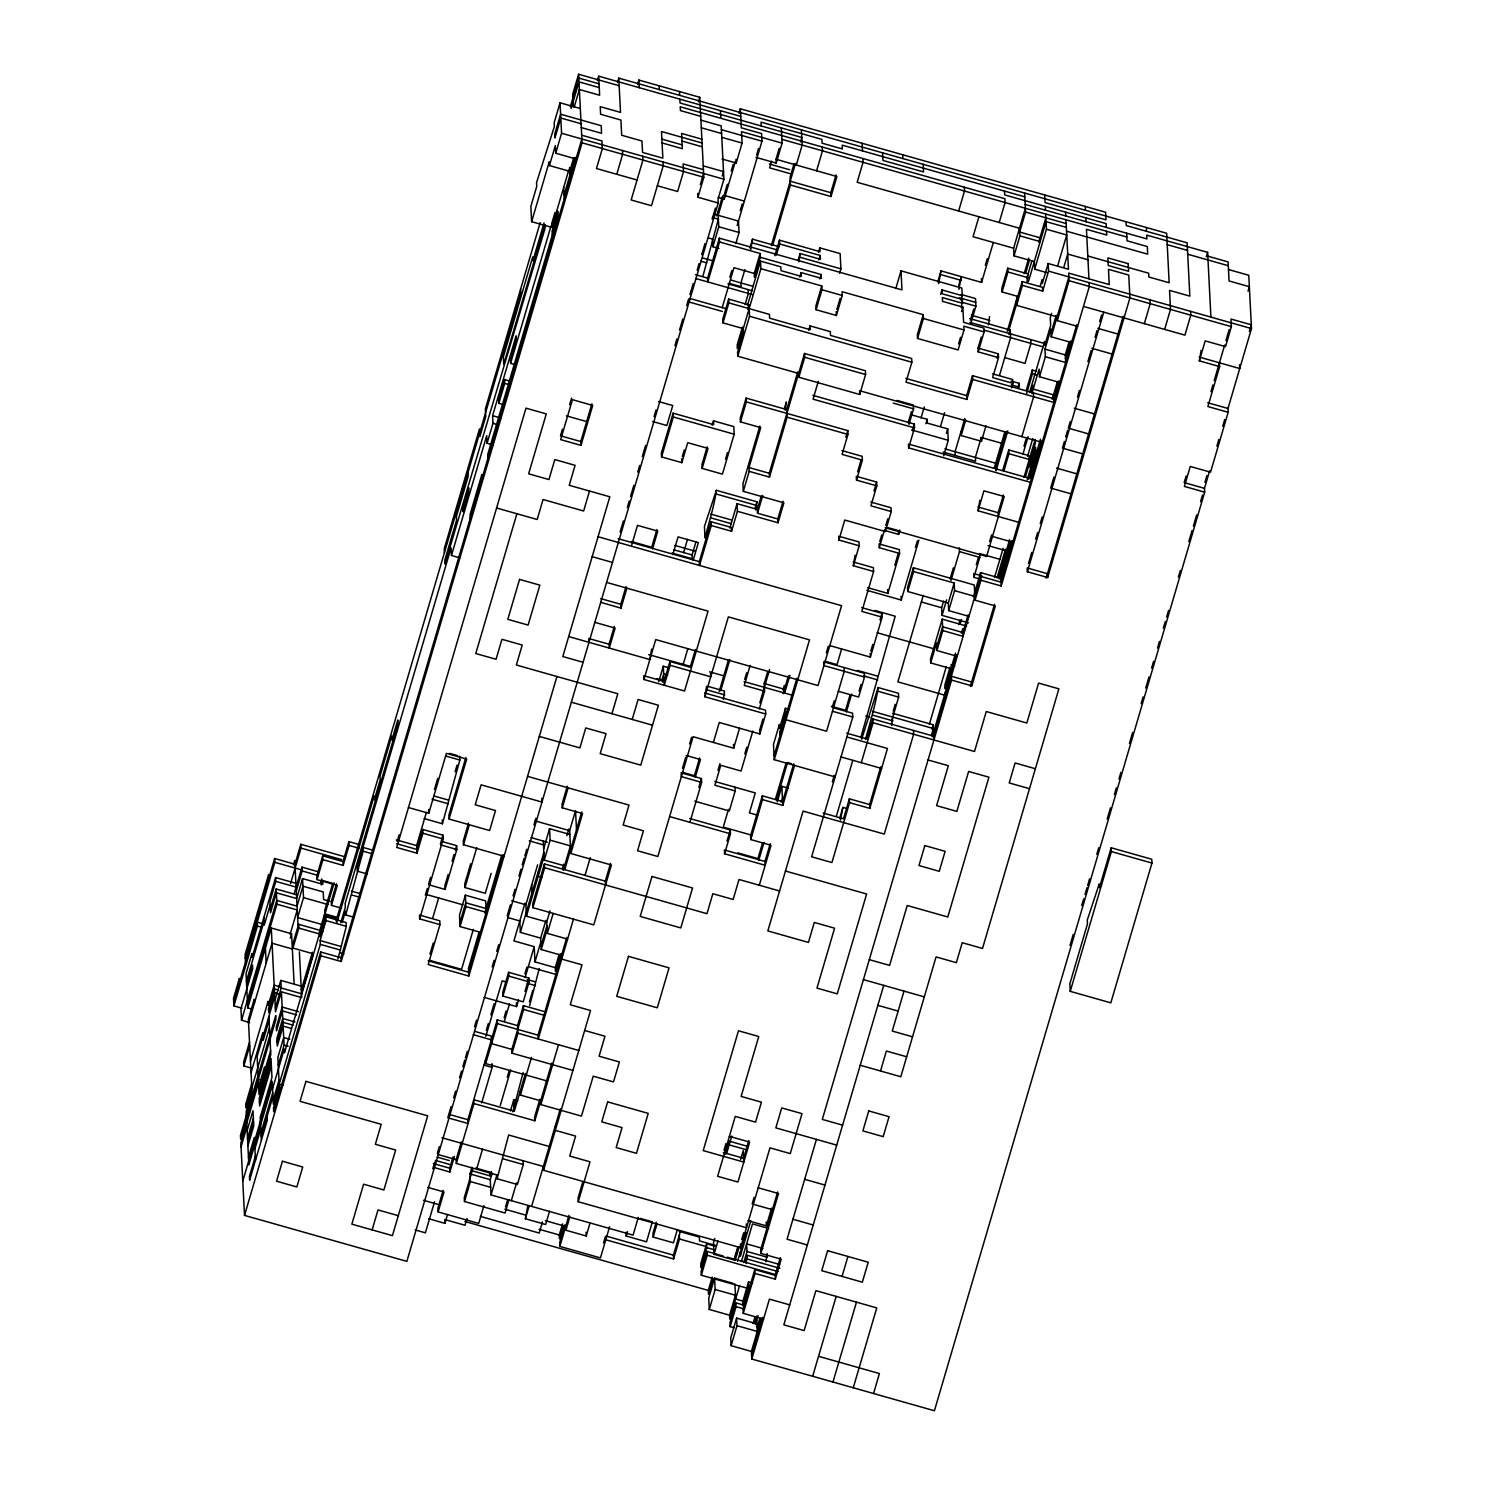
<?xml version="1.0" encoding="UTF-8"?>
<svg xmlns="http://www.w3.org/2000/svg" width="1485" height="1485" viewBox="0 0 1485 1485"><rect width="100%" height="100%" fill="white"/><g stroke="black" fill="none" stroke-linecap="round" stroke-linejoin="round"><path stroke-width="1.5" d="M245.266 958.363L274.651 858.516L294.94 864.27L300.805 844.297L345.448 856.938M233.72 1002.115L274.836 862.321L274.651 858.516M242.018 1008.222L233.906 1005.92L257.406 926.046L257.221 922.241L263.309 923.967M295.905 883.315L275.616 877.561L252.116 957.435L251.912 953.63L246.046 973.603L247.772 1007.888L251.837 1009.02M246.436 981.214L264.052 921.313M275.616 877.561L275.802 881.366L269.936 901.339L270.511 912.774L276.377 892.801L296.666 898.536L302.55 878.582L322.839 884.317L322.653 880.512L332.788 883.389L324.807 910.082L324.992 913.888L337.169 917.34M246.621 985.019L252.487 965.064L252.691 968.87L240.941 1008.798L241.517 1020.232L249.628 1022.534M270.122 905.145L264.237 925.118L263.866 917.507M270.307 908.968L276.191 888.995L296.48 894.731M241.517 1020.232L276.767 900.411L297.056 906.166L302.94 886.192L323.229 891.947L323.619 899.557L329.707 901.284M247.587 1004.064L276.952 904.216L276.191 888.995M247.772 1007.888L271.272 927.995L291.561 933.749L294.086 983.256M293.436 864.901L294.735 860.465L298.021 925.211M248.552 1023.109L272.052 943.235L292.341 948.989M290.559 883.612L301.01 848.102L300.805 844.297M249.517 1042.154L243.633 1062.128L243.837 1065.933L251.949 1068.235M294.141 893.766L301.975 867.147L318.198 871.751M243.837 1065.933L249.703 1045.96M296.295 890.926L302.16 870.952L301.975 867.147M250.482 1061.2L268.098 1001.298L268.302 1005.104L274.168 985.13L280.257 986.857M290.076 934.381L297.26 909.971L276.952 904.216M290.262 938.186L291.561 933.749M251.058 1072.634L262.808 1032.688L263.198 1040.298L269.063 1020.343M302.55 878.582L303.515 897.627L297.631 917.582L321.985 924.487M274.744 996.565L257.128 1056.466L259.058 1094.556L270.808 1054.61L268.878 1016.52M274.948 1000.37L280.813 980.397L301.102 986.151M251.633 1084.05L245.768 1104.023L245.953 1107.829L269.453 1027.954M322.988 931.188L298.633 924.301L292.768 944.274L292.953 948.08L313.242 953.816L301.492 993.762L281.203 988.008L280.813 980.397M275.338 1007.981L281.203 988.008M292.953 948.08L298.838 928.106L298.633 924.301M252.023 1091.679L246.157 1111.634L248.849 1164.964L272.349 1085.089M299.376 951.866L301.696 997.567L281.407 991.832L275.523 1011.786L271.272 927.995M322.709 855.843L322.913 859.648L343.202 865.402L343.016 861.597L322.709 855.843L316.843 875.816L317.029 879.621L337.318 885.376L331.452 905.349L341.587 908.207M317.029 879.621L322.913 859.648M258.483 1083.122L240.848 1143.042L244.524 1215.398L406.853 1261.359L718.22 202.999L718.035 199.194L723.9 179.221L721.209 125.891L700.92 120.155M241.053 1146.847L246.918 1126.874M258.668 1086.927L264.553 1066.972L265.314 1082.194M247.104 1130.679L252.988 1110.706L253.768 1125.946L247.884 1145.919M258.854 1090.751L270.604 1050.805M320.5 883.352L321.8 878.916M321.335 884.949L322.653 880.512M247.494 1138.308L253.378 1118.335M247.698 1142.113L253.564 1122.14M259.448 1102.167L271.198 1062.239M277.064 1042.266L282.948 1022.293L293.083 1025.17M271.384 1066.044L259.634 1105.972L259.244 1098.362L270.994 1058.415L271.959 1077.46L260.209 1117.407L261.379 1140.257M248.459 1157.353L254.343 1137.38L255.494 1160.23M242.779 1181.113L272.163 1081.284L273.314 1104.135L320.315 944.367L320.129 940.562L325.995 920.589L325.809 916.783L346.098 922.538L346.283 926.343L337.986 958.994M580.319 108.535L560.031 102.781L554.165 122.754L554.351 126.559L536.531 182.655L536.735 186.46L530.85 206.434L531.63 221.673L551.919 227.409L568.885 169.736M278.233 1065.116L284.099 1045.143L281.407 991.832M301.306 989.957L312.407 952.238M254.919 1148.796L260.785 1128.823M272.535 1088.895L284.285 1048.948L284.489 1052.772L319.739 932.951L319.925 936.757L325.809 916.783M319.164 932.543L324.38 914.797L338.58 918.807M324.992 913.888L334.144 882.814M260.989 1132.647L272.739 1092.7M320.667 931.912L324.584 918.602L324.38 914.797M255.309 1156.425L249.424 1176.38L249.628 1180.204L267.244 1120.284L267.059 1116.479M261.174 1136.452L272.924 1096.505M322.152 931.281L324.769 922.408M336.482 883.779L331.266 901.525L331.452 905.349M343.016 861.597L348.882 841.624L359.036 844.501M273.129 1100.311L278.994 1080.356M531.63 221.673L549.246 161.772L549.431 165.578L569.739 171.313L573.656 158.004M343.202 865.402L349.068 845.429L348.882 841.624M549.431 165.578L555.316 145.604L555.706 153.215L575.994 158.969M619.171 85.74L578.593 74.25L572.709 94.223L572.913 98.029M320.704 951.996L320.89 955.802L341.179 961.538L340.993 957.732L320.704 951.996L273.704 1111.745L273.5 1107.94L279.384 1087.967L277.844 1057.506L283.709 1037.532L289.798 1039.259M555.706 153.215L561.571 133.26L560.031 102.781M570.296 106.901L578.779 78.055L599.068 83.81M244.524 1215.398L320.89 955.802M571.131 108.498L578.964 81.861L599.272 87.615M540.187 222.62L485.354 408.988L485.743 416.617L479.878 436.571L479.488 428.961L444.238 548.782L444.423 552.587M574.138 107.236L579.354 89.49L599.643 95.226L598.678 76.18L740.718 116.405M336.074 920.904L520.808 292.99L520.604 289.185M336.909 922.501L374.127 796.034L374.313 799.84L380.179 779.866L379.993 776.061L391.743 736.115L391.929 739.92L397.813 719.965L397.999 723.77L345.133 903.493L345.318 907.298L340.752 922.835M544.03 222.954L532.929 260.673L532.744 256.849L503.378 356.697L503.749 364.326L544.884 224.532L545.069 228.337L444.999 564.022L444.813 560.198L456.563 520.27L456.378 516.464L468.128 476.518L467.923 472.713M342.255 922.204L345.522 911.103L345.708 914.909L353.82 917.21M345.708 914.909L363.138 851.202L362.953 847.397L373.088 850.255M459.57 557.766L451.459 555.464L486.709 435.662L487.099 443.273L493.187 444.999M487.099 443.273L492.964 423.299L492.593 415.689L516.093 335.814L516.279 339.62L510.394 359.593L510.599 363.398L514.645 364.549M510.617 381.274L504.529 379.547L498.644 399.521L498.849 403.326L502.895 404.477M498.849 403.326L504.714 383.371L504.529 379.547M510.599 363.398L551.065 225.831M554.982 212.522L551.715 223.604L551.919 227.409M597.378 80.617L598.678 76.18M558.174 215.065L487.674 454.688L487.86 458.512M564.059 195.092L575.14 157.373M340.993 957.732L581.86 138.996M341.179 961.538L582.064 142.801L578.593 74.25M617.482 82.566L618.781 78.13L1166.653 233.256L1169.159 282.763L1148.87 277.027L1148.666 273.221L1087.8 255.977M397.182 841.457L399.149 834.793M637.585 84.496L638.884 80.06L699.751 97.305L703.816 177.272L697.931 197.245L718.22 202.999M583.104 662.291L562.815 656.537L609.815 496.788L569.219 485.298L575.103 465.325L554.815 459.589L548.93 479.544L528.641 473.808L546.276 413.907L525.968 408.152L396.718 847.471L417.025 853.225L416.635 845.596L426.418 812.314M556.931 676.51L468.815 976.053L428.218 964.563L439.968 924.617L419.68 918.881L443.18 839.006L442.994 835.183L422.705 829.447L416.821 849.42L396.532 843.666M434.455 789.5L437.722 778.418M417.025 853.225L422.891 833.252L422.705 829.447M408.468 807.543L428.775 813.279L446.391 753.378L466.68 759.113L449.064 819.033L489.642 830.523L495.507 810.55L475.219 804.796L481.103 784.841L541.969 802.067L541.784 798.262M516.891 513.736L475.775 653.53L496.064 659.266L501.93 639.311L522.219 645.047L516.353 665.02L617.816 693.755L611.931 713.71M616.776 174.265L622.642 154.292L622.456 150.486M455.078 771.773L457.046 765.109M424.153 818.588L442.419 823.767L459.849 760.042L459.645 756.236M425.36 895.102L427.327 888.438M428.627 884.002L430.594 877.338M440.377 844.055L442.994 835.183M465.844 757.536L448.86 815.228L449.064 819.033M562.444 429.146L560.495 435.81L580.784 441.546L580.969 445.351L560.68 439.616L572.43 399.669L592.719 405.424L580.969 445.351M569.627 404.737L571.595 398.091M432.748 917.934L438.632 897.961M448.154 874.516L444.887 885.598L445.073 889.422L428.849 884.819M452.071 861.207L454.02 854.543M455.338 850.107L456.637 845.67L442.437 841.642M445.073 889.422L456.823 849.476L456.637 845.67M429.982 954.094L433.249 942.994M468.499 823.191L463.283 840.937L463.469 844.742L504.065 856.232M580.784 441.546L591.884 403.827M463.469 844.742L469.353 824.769M470.671 863.769L464.786 883.742L464.991 887.547L485.279 893.283L491.145 873.328M464.991 887.547L476.741 847.601M698.451 101.741L699.751 97.305M465.362 895.158L465.956 906.592L486.245 912.328L485.669 900.912L465.362 895.158L459.496 915.131L460.072 926.566L480.36 932.302M459.886 922.742L465.752 902.787L486.04 908.523M460.072 926.566L465.956 906.592M372.141 1229.896L378.007 1209.941L398.314 1215.677M589.508 491.034L583.642 511.007L543.064 499.517L537.18 519.49L496.603 508M473.325 929.424L461.575 969.352L429.109 960.164M478.857 932.933L468.425 968.424L468.815 976.053M484.741 912.959L501.707 855.267M503.211 854.636L468.61 972.248L428.033 960.758M700.345 184.567L703.612 173.467M739.029 113.231L740.347 108.795L1105.582 212.206L1105.972 219.817L1045.087 202.591L1044.716 194.981M722.211 176.028L723.529 171.592L703.222 165.856M432.766 1168.806L434.734 1162.142M437.332 1153.27L439.3 1146.624M451.05 1106.678L447.783 1117.778L468.072 1123.514L467.886 1119.709L497.252 1019.861L517.541 1025.615L517.931 1033.226L512.065 1053.199L572.932 1070.425M453.649 1097.805L455.617 1091.141M459.533 1077.832L461.482 1071.168M462.8 1066.731L464.749 1060.086M465.399 1057.858L467.367 1051.213M474.55 1026.803L476.499 1020.139M492.166 966.883L494.134 960.238M496.733 951.365L498.7 944.701M507.183 915.855L510.45 904.773M513.067 895.882L515.017 889.237M518.933 875.927L520.901 869.263M522.2 864.827L524.149 858.163M524.818 855.954L526.767 849.29M533.95 824.88L535.899 818.235M620.117 532.001L623.384 520.919M627.301 507.592L629.25 500.946M630.568 496.51L633.817 485.409M637.733 472.1L639.701 465.436M642.318 456.563L645.567 445.481M654.068 416.635L656.017 409.971M674.951 345.634L676.9 338.97M679.517 330.097L682.784 318.997M686.701 305.687L688.65 299.023M689.968 294.587L693.235 283.505M697.152 270.196L699.101 263.532M701.718 254.659L704.985 243.559M712.15 219.149L715.417 208.067M716.698 215.956L722.564 195.983M718.183 215.325L723.418 197.579M718.165 197.449L724.253 199.157L724.067 195.352L727.334 184.27M731.251 170.942L733.2 164.297M724.253 199.157L735.353 161.438M702.906 276.191L718.387 219.13L712.299 217.404M721.988 159.006L736.207 163.034L742.073 143.061L741.498 131.645L782.075 143.135L776.21 163.109L755.921 157.354M718.981 248.441L712.893 246.714L718.777 226.759L717.998 211.52M434.548 1201.773L425.397 1232.828L415.262 1229.951M486.3 1030.293L488.268 1023.629M490.867 1014.756L494.134 1003.674M719.353 238.175L719.538 241.981L707.788 281.927L707.602 278.122L719.353 238.175L901.97 289.891L901.005 270.845L961.872 288.09L962.261 295.701L960.962 300.137M485.836 1036.326L502.171 980.842L506.218 981.993M525.003 903.196L513.921 940.915L534.21 946.65L534.971 961.89L555.26 967.645L555.464 971.45L560.68 953.704M567.604 939.133L547.315 933.378L546.721 921.944L526.433 916.208L525.857 904.773L537.607 864.845M631.608 545.329L637.492 525.374L657.781 531.11L652.546 548.856M443.143 1190.376L437.926 1208.122L438.112 1211.946L478.708 1223.436L483.924 1205.671M433.639 1167.396L449.862 1171.999L449.677 1168.194L452.944 1157.093M543.677 848.678L549.543 828.704L569.85 834.459M438.112 1211.946L443.996 1191.972L427.754 1187.369M449.862 1171.999L454.429 1156.462M508.613 972.304L502.747 992.277L502.932 996.082L523.221 1001.837L529.106 981.863L528.901 978.058L508.613 972.304L508.817 976.109L502.932 996.082M746.268 1223.918L746.472 1227.742L543.547 1170.273L590.547 1010.524L570.259 1004.77L582.009 964.842L561.72 959.087L561.534 955.282L541.245 949.546L540.651 938.112L520.363 932.376L543.863 852.483M713.505 420.849L713.71 424.654L673.113 413.164L661.363 453.111L661.567 456.916L681.856 462.652L687.722 442.697L708.011 448.433L702.145 468.406L722.434 474.142L734.184 434.214L733.794 426.603L713.505 420.849L712.206 425.285M526.433 916.208L544.067 856.307M661.567 456.916L673.318 416.969L673.113 413.164M523.073 1160.732L523.258 1164.537L517.393 1184.51L497.104 1178.756L496.9 1174.951L456.322 1163.46L456.136 1159.655L461.352 1141.891M581.712 811.979L564.745 869.672L564.541 865.848L544.252 860.112L550.137 840.139L549.543 828.704M456.322 1163.46L473.938 1103.541L473.752 1099.735L514.33 1111.226L525.43 1073.506M546.573 1080.839L485.688 1063.613L497.438 1023.666L497.252 1019.861M605.509 884.967L605.323 881.162L544.438 863.917L532.688 903.864L532.892 907.669L593.759 924.895L611.393 864.994L570.815 853.504L570.611 849.698M567.289 786.252L562.072 804.016L562.258 807.821L582.565 813.557L570.815 853.504M594.854 622.345L615.143 628.099L609.258 648.073L609.073 644.249L614.289 626.503M600.72 602.372L621.008 608.126L620.823 604.321L626.039 586.575M532.892 907.669L544.642 867.723L544.438 863.917M562.258 807.821L568.142 787.848M621.008 608.126L626.893 588.153M740.254 210.61L742.203 203.946M756.57 155.145L758.519 148.481M504.139 1017.615L506.088 1010.969M737.173 225.516L761.972 141.186L761.601 133.576L741.312 127.84L740.347 108.795M428.682 1218.739L444.925 1223.343L447.542 1214.47M504.325 1021.439L509.541 1003.674M481.678 1102.891L492.11 1067.399L491.925 1063.594M735.799 243.596L739.066 232.495L738.472 221.079L714.137 214.174M524.873 973.919L526.841 967.255M729.84 277.212L731.808 270.548M484.11 997.363L516.576 1006.57L518.543 999.906M525.059 977.724L534.21 946.65M566.843 835.721L568.811 829.057M656.927 529.514L651.711 547.278L631.422 541.524M722.211 307.636L733.961 267.708L754.25 273.444L754.436 277.25L760.32 257.295L760.116 253.471L719.538 241.981M563.242 870.284L570.426 845.893L569.646 830.653L575.53 810.68L576.496 829.725M508.984 1199.694L505.067 1213.022L464.471 1201.514L470.355 1181.559L469.965 1173.93L471.933 1167.284M472.768 1168.862L464.285 1197.708L464.471 1201.514M524.985 991.367L528.901 978.058M540.651 938.112L545.886 920.366M682.32 456.637L684.269 449.974M737.785 356.214L749.535 316.268L748.96 304.852L728.652 299.098L722.787 319.071L722.972 322.876L743.261 328.612L743.465 332.436L737.581 352.39L737.785 356.214L798.652 373.44L798.856 377.246L859.722 394.49L865.588 374.517L865.402 370.712L804.536 353.467L769.286 473.288L769.471 477.093L749.183 471.358L748.997 467.552L760.728 427.606L740.44 421.87L740.254 418.046L746.12 398.091L786.716 409.582L787.106 417.192L769.471 477.093M534.971 961.89L540.856 941.917M546.721 921.944L549.988 910.862M562.388 868.706L563.706 864.27M722.972 322.876L728.857 302.903L728.652 299.098M771.513 161.178L769.564 167.842L789.853 173.578M517.541 1025.615L523.425 1005.642L543.714 1011.378M541.041 945.722L546.925 925.768M476.611 1169.196L482.495 1149.223M512.065 1053.199L511.861 1049.394L523.611 1009.447L523.425 1005.642M541.245 949.546L547.111 929.573M547.315 933.378L553.181 913.405M749.906 248.051L752.505 239.178L778.883 246.64M776.21 163.109L776.005 159.285L779.272 148.203M507.257 1077.256L509.225 1070.592M529.458 1001.818L532.725 990.718M529.644 1005.623L539.241 968.536M744.876 269.602L740.959 282.911L741.145 286.716L728.968 283.282M750.742 249.628L752.505 239.178M466.977 1218.628L465.028 1225.274L444.72 1219.538L444.925 1223.343M500.278 1105.471L510.71 1069.961M745.117 304.518L748.366 293.417L748.18 289.612M754.25 273.444L760.116 253.471M471.803 1170.7L490.069 1175.879L491.368 1171.442M672.835 554.61L678.07 536.865L698.358 542.6L693.142 560.346M638.29 1217.384L633.074 1235.13L491.034 1194.924L490.254 1179.684L492.222 1173.02M510.487 1110.891L513.754 1099.81L517.819 1100.96M747.456 305.464L760.506 261.1L780.794 266.836L780.999 270.641L801.287 276.396L801.083 272.59L821.391 278.326L821.186 274.521L760.32 257.295M523.091 1072.541L512.845 1111.857M707.176 446.855L701.96 464.601L702.145 468.406M742.426 327.034L737.21 344.78L737.395 348.585L760.895 268.711L760.506 261.1M747.642 309.288L748.96 304.852M555.26 967.645L559.177 954.317M793.955 164.074L790.039 177.383L790.428 185.012L772.794 244.914M800.489 141.892L801.789 137.455L680.037 102.985L679.852 99.161M491.034 1194.924L496.9 1174.951M584.682 1030.497L604.97 1036.233L599.105 1056.206L619.394 1061.961L613.509 1081.915L593.22 1076.179L581.47 1116.107L540.893 1104.617L540.688 1100.812L520.4 1095.076L531.5 1057.357M573.47 919.159L538.22 1038.962L538.034 1035.156L566.75 937.536M585.034 875.408L590.25 857.662M651.618 649.093L649.855 659.563L568.681 636.564M771.309 245.545L795.459 163.443M497.104 1178.756L508.65 1135.004L549.246 1146.494M632.22 719.464L638.104 699.491L658.393 705.245L640.759 765.146L600.181 753.656L606.066 733.683L585.758 727.947L579.892 747.902L539.315 736.412M606.604 582.417L708.048 611.133L684.548 691.008L643.97 679.517L655.72 639.59L818.049 685.55L841.549 605.676L598.065 536.735M796.294 165.039L802.178 145.066L801.399 129.826M683.564 552.698L687.481 539.389M774.873 255.717L779.458 240.18L820.036 251.67L819.831 247.865L840.139 253.601L840.9 268.841L839.6 273.277M776.377 255.086L779.644 243.986L779.458 240.18M672 553.014L692.288 558.768L692.103 554.963L696.019 541.635M658.727 681.763L663.294 666.227L669.382 667.953M505.513 1206.989L507.48 1200.325M716.364 490.31L704.428 526.433L705.004 537.867C709.05 522.052 714.118 506.348 716.364 490.31L756.942 501.8L755.846 510.042M725.515 459.255L727.464 452.591M661.735 680.501L663.684 673.837L667.749 674.988M539.853 1099.234L534.619 1116.98L534.823 1120.785L473.938 1103.541M662.57 682.098L663.869 677.661L663.294 666.227M511.323 1200.66L516.539 1182.914M534.823 1120.785L551.789 1063.093M605.323 881.162L610.539 863.398M669.939 661.493L670.143 665.299L664.259 685.272L664.073 681.466L669.939 661.493L690.247 667.229L695.463 649.483M711.259 525.523L699.509 565.451L699.324 561.646L711.074 521.699L731.362 527.453L731.548 531.259L711.259 525.523L711.074 521.699M740.44 421.87L746.324 401.897L746.12 398.091M540.893 1104.617L558.509 1044.716M816.601 170.775L822.467 150.82L822.282 146.996M798.169 260.191L800.118 253.545L820.425 259.281L820.221 255.476L779.644 243.986M799.023 261.787L800.118 253.545M683.211 664.352L687.778 648.815M799.784 277.027L801.083 272.59M549.561 1211.185L545.645 1224.512L525.356 1218.758L527.769 1206.08M525.356 1218.758L529.273 1205.449M729.859 528.085L737.043 503.675L757.331 509.429L757.536 513.235L777.824 518.97L778.01 522.776L737.432 511.285L737.043 503.675M759.893 426.009L742.927 483.702L743.298 491.331L783.894 502.821L778.01 522.776M531.611 1206.414L560.328 1108.775M790.428 185.012L831.006 196.503L830.82 192.697L836.036 174.933M731.548 531.259L737.432 511.285M743.298 491.331L749.183 471.358M831.006 196.503L836.89 176.529L776.005 159.285M818.532 252.301L819.831 247.865M818.922 259.912L820.221 255.476M542.452 1221.951L539.185 1233.051L480.342 1216.382M819.887 278.957L821.186 274.521M754.993 508.464L756.942 501.8M784.358 408.616L786.326 401.952L785.212 410.194M808.712 330.32L810.012 325.883L830.301 331.638L830.505 335.443L911.66 358.423L911.864 362.229L905.98 382.202L966.865 399.446L972.731 379.473L972.545 375.668L1053.7 398.648L1058.935 380.902M760.895 268.711L821.762 285.955L815.896 305.91L816.082 309.734L836.371 315.47L842.255 295.496L842.051 291.691L923.225 314.672L923.41 318.495L917.544 338.45L958.122 349.94L964.006 329.986L963.802 326.162L984.091 331.916L978.225 351.889L998.514 357.625L992.648 377.598L1012.937 383.353L1011.619 387.789M757.331 509.429L761.248 496.101M786.716 409.582L797.816 371.863M816.082 309.734L821.966 289.761L821.762 285.955M682.45 768.395L685.717 757.294M689.634 743.985L691.602 737.321M713.394 742.444L719.26 722.471L759.837 733.961L765.722 714.007L704.855 696.762L706.619 686.293M757.536 513.235L762.752 495.47M704.855 696.762L728.355 616.888L809.511 639.868L774.26 759.689L835.127 776.915M798.856 377.246L804.721 357.291L804.536 353.467M563.39 1225.478L559.474 1238.787L559.288 1234.982L562.555 1223.9M699.639 757.944L694.405 775.69L682.246 772.237M719.223 691.379L728.355 660.305M695.258 777.286L700.475 759.54L686.274 755.512M720.708 690.748L729.859 659.693M564.894 1224.847L559.678 1242.611L559.864 1246.416L600.441 1257.906L609.592 1226.833M559.864 1246.416L568.996 1215.343M590.139 1222.675L586.222 1236.003L565.933 1230.248L569.85 1216.939M836.835 309.437L840.102 298.355M723.455 699.324L724.55 691.082L708.326 686.478M582.64 1182.394L578.073 1197.931L578.259 1201.736L740.588 1247.697L769.972 1147.849L790.261 1153.604L802.011 1113.657L781.723 1107.921L775.838 1127.895L836.723 1145.121M698.841 787.458L701.44 778.567L681.151 772.831L681.355 776.636L701.644 782.391L689.894 822.319M777.824 518.97L783.04 501.225M818.291 381.404L813.075 399.168L914.519 427.884L908.653 447.857L1030.404 482.328M578.259 1201.736L590.009 1161.808L569.72 1156.054L575.605 1136.081L555.297 1130.345L555.112 1126.521M717.96 770.344L719.928 763.68M744.727 679.369L746.695 672.724M750.148 665.428L744.263 685.402L764.571 691.138L759.336 708.902M527.565 776.358L629.009 805.093L623.143 825.047L643.432 830.802L637.548 850.775L657.855 856.511L693.105 736.708L733.683 748.199L739.549 728.225M764.571 691.138L764.181 683.527L767.448 672.427M728.467 809.362L723.251 827.126L751.651 835.164M744.783 753.897L746.751 747.252M759.8 702.869L769.601 669.587M735.001 787.18L735.186 790.985L729.321 810.958L694.813 801.195M752.821 731.084L741.071 771.031L720.763 765.276L714.898 785.249L735.186 790.985M603.523 1243.001L605.472 1236.337M727.019 841.104L730.286 830.004L689.69 818.513M762.919 719.056L759.652 730.156L759.837 733.961M845.819 437.277L847.787 430.613L746.324 401.897M770.214 843.721L764.979 861.467L765.183 865.272L724.587 853.782L730.471 833.809L730.286 830.004M847.787 430.613L847.972 434.437L842.088 454.391L862.395 460.146L856.511 480.119L876.8 485.855L870.934 505.828L891.223 511.564L885.338 531.537L844.761 520.047L838.895 540.02L859.184 545.775L853.3 565.729L873.588 571.484L861.838 611.412L882.127 617.166L870.377 657.094L829.799 645.604M895.789 288.591L901.005 270.845M782.966 689.894L784.284 685.457L784.655 693.087L789.89 675.341M783.17 693.718L788.387 675.953M640.221 1218.387L652.398 1221.839L646.513 1241.813L626.225 1236.058L627.542 1231.622M789.5 709.459L785.435 708.308L779.551 728.281L779.365 724.476L773.481 744.449L774.26 759.689M762.325 795.812L762.51 799.617L782.799 805.371L782.614 801.566L762.325 795.812L750.575 835.758L750.76 839.563L771.049 845.299L759.299 885.246M774.075 755.865L796.907 678.218M857.625 471.859L860.892 460.777M750.76 839.563L762.51 799.617M762.529 843.053L757.944 858.59L737.655 852.836M775.578 798.67L786.029 763.179M758.798 860.168L764.014 842.422M776.414 800.266L787.514 762.548L791.579 763.698M777.268 801.863L781.834 786.326L787.922 788.052M656.24 1222.174L652.973 1233.255L653.159 1237.079L673.466 1242.815L677.383 1229.506M923.225 314.672L917.359 334.645L917.544 338.45M653.159 1237.079L657.075 1223.751M781.11 802.178L782.409 797.742L781.834 786.326M782.614 801.566L793.714 763.828M826.347 652.899L828.296 646.235M853.3 565.729L855.063 555.279M873.997 490.922L876.614 482.05L856.325 476.295L856.511 480.119M782.799 805.371L794.549 765.425M937.74 282.001L941.007 270.901L981.585 282.41L993.335 242.463M958.642 211L964.508 191.027L964.322 187.221M938.594 283.598L941.007 270.901M940.673 294.383L941.973 289.946L962.261 295.701M841.568 649.112L837.002 664.63L824.825 661.196M908.152 422.779L911.419 411.698M908.987 424.376L913.553 408.839L913.368 405.034L897.144 400.43M879.733 541.672L881.7 535.027M912.384 430.743L914.333 424.079L812.87 395.344M834.236 700.809L832.268 707.454L852.576 713.208L852.761 717.014L811.627 856.789L831.934 862.544L849.55 802.642L849.364 798.819L869.653 804.573L869.839 808.378L849.55 802.642M867.518 587.633L887.826 593.387L899.576 553.441L879.269 547.705L884.503 529.959M885.803 525.523L887.77 518.859M604.618 1239.418L673.615 1258.964L673.429 1255.141L680.594 1230.749M958.679 285.528L961.296 276.655L958.883 289.334M978.931 216.754L973.046 236.709L1013.624 248.218L1014.014 255.828L1034.303 261.564L1034.692 269.193L1046.869 272.627M673.615 1258.964L679.499 1238.991L679.295 1235.186M921.016 418.027L924.283 406.946M925.898 423.763L927.215 419.327L910.973 414.723M961.352 307.748L962.466 299.506L942.158 293.77L941.973 289.946M961.538 311.572L962.837 307.117L942.548 301.381L942.362 297.575L962.651 303.311M850.107 694.794L845.54 710.313L831.34 706.303M846.376 711.909L851.61 694.163M884.392 530.386L898.611 534.396L899.91 529.959M958.586 343.926L960.535 337.262M894.805 565.172L898.072 554.072M723.975 1150.3L725.924 1143.654M832.324 781.982L834.292 775.337M859.091 691.008L861.059 684.362M870.841 651.08L872.809 644.416M879.992 620.006L881.942 613.361L861.653 607.606M985.316 265.277L987.265 258.631M864.511 677.067L823.934 665.577L823.729 661.772L864.326 673.262L864.511 677.067L858.627 697.04L838.338 691.305M725.051 1154.383L728.318 1143.301M970.485 320.129L973.752 309.028M999.219 222.49L1005.085 202.517L1004.899 198.712L680.241 106.79L680.427 110.595L700.716 116.35M726.555 1153.771L731.771 1136.006M940.655 425.991L944.571 412.681M970.689 323.934L975.905 306.188L975.515 298.559L961.315 294.531M706.619 1243.817L700.753 1263.772L700.939 1267.577L706.823 1247.623L706.619 1243.817L714.731 1246.101M946.39 433.323L947.69 428.887L927.401 423.132L927.215 419.327M723.232 1256.032L707.009 1251.428L701.124 1271.401L701.328 1275.207L747.994 1288.423M701.328 1275.207L707.194 1255.233L707.009 1251.428M836.445 815.915L852.761 760.45M860.799 737.618L895.195 616.219L874.906 610.465M915.428 547.427L917.396 540.781M866.776 590.288L901.265 600.051L918.899 540.15M943.699 455.839L948.265 440.302L947.69 428.887M714.768 1238.453L713.468 1242.889L714.044 1254.305L734.332 1260.06L738.249 1246.75M861.634 739.214L878.155 687.555L898.444 693.291L898.648 697.115L891.464 721.506M839.638 818.458L842.905 807.376L846.97 808.508M971.84 685.829L971.654 682.023L951.365 676.269L951.551 680.093L971.84 685.829L995.34 605.954L975.051 600.2L974.271 584.979L913.405 567.734L907.539 587.707L907.725 591.513L948.302 603.003L948.692 610.632L968.981 616.368M978.225 351.889L978.04 348.084L981.288 336.984M740.607 1159.525L743.224 1150.652L743.799 1162.087L703.222 1150.597L738.472 1030.776L758.761 1036.511L741.126 1096.431L761.434 1102.167L755.549 1122.14L735.261 1116.404L717.626 1176.306L737.934 1182.041L749.684 1142.113L729.376 1136.359M840.491 820.054L842.905 807.376M865.477 739.549C870.117 722.267 875.537 705.078 878.155 687.555M907.725 591.513L913.591 571.539L913.405 567.734M714.044 1254.305L717.96 1240.996M966.865 399.446L966.661 395.623L972.545 375.668M988.435 324.899L989.548 316.658M748.83 1140.517L743.614 1158.263L723.325 1152.527M849.364 798.819L843.48 818.792L823.191 813.056M1076.755 324.788L1001.02 582.176L980.731 576.421L933.731 736.189L872.864 718.944L866.98 738.917L846.691 733.163M861.3 762.696L873.05 722.75L872.864 718.944M1026.933 282.169L1028.047 273.927L1007.758 268.172L1001.874 288.146L1002.078 291.951L1018.302 296.554M1013.624 248.218L1025.374 208.271M713.078 1278.696L708.512 1294.233L708.326 1290.409L712.243 1277.1M964.86 418.436L955.078 451.718L955.263 455.524M1002.078 291.951L1007.944 271.978L1007.758 268.172M1024.613 193.031L1025.578 212.077L1019.694 232.05L1039.983 237.786L1040.187 241.609L1019.898 235.855L1019.508 228.244L857.179 182.284L863.045 162.31L862.859 158.505M986.003 425.768L981.437 441.286L961.148 435.55L965.714 420.014M1014.014 255.828L1019.898 235.855M732.847 1283.244L714.582 1278.065L708.716 1298.038L709.292 1309.454L729.581 1315.209L729.766 1319.014L739.567 1285.732M709.292 1309.454L715.157 1289.5L714.582 1278.065M923.317 595.337L897.868 681.875L944.534 695.091M893.227 711.055L895.177 704.391M997.01 358.256L998.328 353.82L978.04 348.084M734.37 1258.742L737.637 1247.641M1007.238 331.285L1017.67 295.775M1024.205 273.593L1028.771 258.056M891.65 725.33L892.763 717.069M1022.2 281.556L1022.404 285.361L1042.693 291.116L1042.507 287.31L1022.2 281.556L1016.334 301.529L1016.52 305.335L1057.116 316.825L1057.301 320.63L1077.59 326.384M735.223 1260.338L739.14 1247.01M1008.723 330.654L1017.875 299.58M1025.708 272.962L1029.625 259.652M741.702 1239.455L743.669 1232.791M754.102 1197.3L752.152 1203.964L772.441 1209.7M869.653 804.573L880.754 766.854M1016.52 305.335L1022.404 285.361M1008.928 334.459L1010.227 330.023L969.649 318.532M869.839 808.378L887.473 748.477L846.877 736.987M737.562 1261.285L746.045 1232.439L746.231 1236.263M1026.748 278.363L1031.964 260.618M750.816 1220.726L740.365 1256.217L740.18 1252.412M1001.54 443.235L981.232 437.481L975.367 457.454L975.552 461.26L943.086 452.071M999.516 375.352L1010.617 337.633L1010.227 330.023M1038.683 242.222L1045.867 217.831M1028.437 281.537L1046.053 221.636L1066.341 227.372M741.405 1261.619L752.505 1223.9L768.729 1228.503M1034.692 269.193L1046.442 229.247L1045.681 214.007M743.744 1262.584L747.011 1251.484L746.621 1243.873L762.863 1248.477M729.581 1315.209L735.446 1295.236L715.157 1289.5M745.247 1261.953L747.196 1255.308L779.662 1264.496M746.083 1263.549L747.196 1255.308M743.948 1305.148L735.836 1302.865L729.97 1322.819L730.156 1326.625L734.221 1327.776M730.156 1326.625L736.04 1306.67L735.836 1302.865M968.424 622.828L942.047 615.365L941.657 607.736L943.625 601.091M950.14 578.89L953.407 567.808M950.994 580.487L959.477 551.64L959.291 547.835M942.047 615.365L946.613 599.829M756.904 1323.84L736.616 1318.086L730.731 1338.059L731.121 1345.67L751.41 1351.424L751.8 1359.035L934.418 1410.75L1204.669 492.166L1204.484 488.361L1209.7 470.596M966.587 626.057L942.233 619.171L930.482 659.099L930.687 662.923L950.975 668.658M1040.15 286.345L1042.117 279.681L1042.303 283.505L1048.187 263.532L1068.476 269.268L1065.97 219.761M748.551 1281.963L742.686 1301.937L742.871 1305.742L748.756 1285.769L748.551 1281.963L752.617 1283.114M930.687 662.923L936.552 642.949L936.942 650.56L957.231 656.314M948.302 603.003L954.187 583.03L913.591 571.539M731.121 1345.67L737.005 1325.715L736.616 1318.086M748.106 1220.689L766.371 1225.867L771.587 1208.103M936.757 646.755L942.622 626.781L962.911 632.536L968.146 614.771M1018.654 522.274L978.058 510.784L979.84 500.315M754.807 1269.601L755.011 1273.425L775.3 1279.16L775.114 1275.355L754.807 1269.601L743.057 1309.547L743.261 1313.353L763.55 1319.107M777.657 1191.954L760.691 1249.646L760.877 1253.451L781.166 1259.187L775.3 1279.16M936.942 650.56L942.808 630.587L942.233 619.171M948.692 610.632L954.558 590.659L954.187 583.03M978.058 510.784L983.942 490.811L1004.231 496.547L986.615 556.467L885.153 527.732M1042.693 291.116L1048.558 271.142L1048.187 263.532M743.261 1313.353L755.011 1273.425M760.877 1253.451L778.511 1193.532L758.222 1187.796M994.356 467.645L1004.788 432.135M1017.856 387.771L1019.155 383.316L1011.044 381.032M1006.292 431.504L995.841 467.014L996.045 470.819L1007.795 430.873M1057.598 266.056L1066.731 235.001L1046.442 229.247M766 1261.675L767.114 1253.433M1002.876 469.891L1008.761 449.918L1029.049 455.672L1029.625 467.088L1035.509 447.133L1035.695 450.939L1027.212 479.785M1026.376 390.017L1032.261 370.043L1036.307 371.194M753.062 1323.506L755.011 1316.842M929.313 724.42L946.279 666.746M958.679 624.572L959.997 620.136M976.313 564.671L978.262 558.007M1003.73 471.488L1008.946 453.723L1008.761 449.918M1026.58 393.822L1032.446 373.849L1032.261 370.043M1063.78 267.356L1067.696 254.046L1087.985 259.782M754.566 1322.875L756.515 1316.211M960.182 623.96L961.482 619.505M979.989 579.076L973.9 577.349L979.766 557.395L979.58 553.571L999.869 559.325M1051.566 313.316L1050.266 317.753L1050.656 325.382L1044.772 345.337L1044.586 341.531L1029.569 392.56M755.401 1324.471L758.018 1315.599M931.856 729.191L933.155 724.754L892.578 713.264M950.122 667.062L944.905 684.826L945.091 688.632L955.542 653.122M1031.073 391.929L1033.022 385.283L1033.226 389.089L1053.515 394.843L1053.904 402.454L972.731 379.473M757.09 1327.646L759.707 1318.773M931.392 735.223L933.341 728.56L872.475 711.334M961.408 633.167L962.725 628.712L963.115 636.341L942.808 630.587M1031.908 393.525L1039.092 369.115L1039.481 376.745L1059.77 382.48M1039.481 376.745L1045.366 356.771L1044.976 349.142L1050.842 329.187L1051.232 336.798L1071.52 342.552M751.41 1351.424L761.211 1318.142M932.227 736.82L956.396 654.718M973.362 597.026L980.545 572.616L1000.834 578.37L1001.224 585.981L980.917 580.245L980.545 572.616M989.678 541.561L991.646 534.897M998.365 516.52L998.161 512.715L1003.396 494.969M1051.046 332.993L1056.262 315.247M751.614 1355.23L762.696 1317.511M775.114 1275.355L780.33 1257.609M1021.866 436.646L1033.616 396.699L1033.411 392.894M1051.232 336.798L1068.866 276.897M751.8 1359.035L769.416 1299.134L789.723 1304.87M816.416 1139.385L787.05 1239.233L807.339 1244.968M951.551 680.093L822.3 1119.412L842.589 1125.147M975.051 600.2L980.917 580.245M1057.301 320.63L1069.051 280.702L1068.662 273.091L1109.239 284.582L1108.478 269.342L1128.767 275.078L1129.918 297.928L1047.668 577.498L1027.379 571.762L1027.193 567.957L1047.482 573.693L1047.668 577.498M1023.982 446.131L1025.931 439.467M1022.868 454.373L1028.084 436.627M1027.546 456.303L1032.78 438.539M994.653 577.071L1003.136 548.225M1024.019 477.223L1035.119 439.504L1035.305 443.31L1025.522 476.592M996.992 578.036L1005.475 549.19M998.495 577.405L1009.577 539.686M999.331 579.001L1010.431 541.283M1028.715 479.154L1040.465 439.207M1052.215 399.279L1057.431 381.515M1045.366 356.771L1065.655 362.507L1065.265 354.896L1069.181 341.587M1000.834 578.37L1011.935 540.651M1041.301 440.804L1030.2 478.523L910.491 444.628M1065.45 358.702L1070.685 340.956M970.336 686.46L994.505 604.358M883.723 985.372L783.839 1324.843L804.127 1330.597L815.878 1290.651L876.763 1307.895L853.262 1387.77M1001.224 585.981L1089.34 286.438L1089.155 282.633M1028.492 563.52L1031.759 552.42M1035.676 539.111L1037.644 532.447M1040.242 523.574L1042.21 516.928M1053.96 476.982L1050.693 488.082L1070.982 493.818M1064.392 441.472L1062.443 448.136L1082.732 453.89M1065.71 437.036L1067.659 430.39M1070.277 421.517L1068.309 428.163L1088.598 433.917M1077.46 397.108L1079.409 390.444M1087.892 361.598L1091.159 350.516M1095.076 337.188L1097.044 330.542M1099.642 321.67L1101.61 315.006M880.512 1071.001L886.378 1051.027L906.667 1056.763M904.012 991.108L892.262 1031.054L912.551 1036.808M1027.379 571.762L1103.763 312.166M1046.183 578.129L1123.198 316.324M812.666 1376.279L836.166 1296.405M842.051 1276.432L847.916 1256.458M832.974 1382.015L856.474 1302.141M1144.341 323.656L1150.225 303.683L1150.021 299.877M1164.63 329.392L1170.514 309.437L1169.549 290.392L1189.838 296.128L1187.128 242.816L1126.261 225.571L1126.057 221.766M1206.303 256.794L1207.621 252.357L1146.736 235.131L1146.94 238.936L1025.188 204.466M873.551 1393.505L879.417 1373.551L818.551 1356.306M1204.669 492.166L1184.38 486.412L1190.265 466.457L1210.553 472.193L1228.169 412.292L1207.88 406.537L1219.63 366.609L1199.342 360.855L1201.105 350.386M1199.342 360.855L1205.207 340.882L1225.515 346.636L1231.381 326.663L1230.991 319.052L1251.28 324.788L1249.33 331.452M1186.144 475.961L1184.195 482.606L1204.484 488.361M1210.943 391.632L1212.911 384.986M1214.21 380.55L1224.661 345.04M1225.96 340.603L1229.227 329.522M1248.05 291.153L1249.349 286.698L1229.06 280.962L1228.095 261.917L1207.806 256.162M1204.948 482.328L1206.897 475.664M1069.998 945.425L1073.265 934.343M1081.748 905.497L1083.716 898.833M1085.015 894.397L1086.983 887.733M1087.633 885.524L1089.582 878.86M1096.765 854.45L1098.733 847.805M1107.216 818.959L1110.483 807.859M1114.4 794.549L1116.349 787.885M1118.966 779.012L1120.915 772.367M1129.417 743.521L1132.665 732.421M1141.167 703.574L1143.116 696.929M1145.733 688.056L1149 676.956M1151.599 668.083L1153.567 661.419M1157.483 648.11L1159.432 641.446M1163.349 628.136L1165.317 621.491M1166.616 617.055L1168.584 610.391M1178.366 577.108L1180.334 570.444M1188.817 541.598L1192.084 530.516M1193.383 526.08L1196.65 514.979M1200.567 501.67L1202.516 495.006M1216.883 446.205L1218.832 439.541M1222.749 426.232L1224.717 419.568M1228.169 412.292L1227.984 408.486L1251.484 328.593L1248.774 275.282L1228.485 269.527M1111.188 847.768L1099.438 887.696L1099.234 883.891L1087.298 920.013L1087.484 923.837L1069.868 983.738L1070.239 991.349L1110.836 1002.839L1151.952 863.063L1151.766 859.258L1111.188 847.768L1111.374 851.573L1070.239 991.349M1024.799 196.837L842.181 145.14L842.366 148.945L822.077 143.191L821.892 139.386L761.025 122.16L761.211 125.965M1167.229 244.672L1187.517 250.427M781.89 139.33L1126.837 237.006M1187.703 254.232L1228.299 265.722M1025.578 212.077L1066.156 223.567M721.394 129.696L761.972 141.186M701.291 127.766L721.599 133.52M1066.546 231.196L1147.701 254.176L1147.33 246.547L1127.022 240.811L1126.651 233.182M721.784 137.325L742.073 143.061M701.885 139.2L681.596 133.446L682.358 148.686L662.069 142.931M702.071 143.006L661.493 131.515L662.848 158.171L642.541 152.417L641.965 141.001L621.677 135.246L620.916 120.025L600.608 114.271L600.237 106.66L620.526 112.396L618.781 78.13M769.36 164.018L789.649 169.773M681.968 141.056L702.256 146.811M661.883 139.126L682.172 144.88M790.243 181.207L830.82 192.697M581.099 123.756L560.81 118.02L554.926 137.994L554.74 134.17L560.606 114.215L601.202 125.705L601.573 133.316L581.285 127.58M581.674 135.191L601.963 140.927L602.353 148.556L596.469 168.529L637.065 180.019M703.426 169.661L683.137 163.925L683.508 171.536L677.643 191.509L657.354 185.755M561.571 133.26L723.9 179.221M1048.558 271.142L1251.484 328.593M582.064 142.801L703.816 177.272M1069.051 280.702L1231.381 326.663M1007.944 271.978L1028.233 277.732M724.067 195.352L744.356 201.106M1083.475 306.411L1184.919 335.146L1190.803 315.173L1190.599 311.367M941.193 274.725L961.5 280.461M1097.693 328.315L1117.982 334.069M1199.156 357.05L1239.734 368.54L1239.529 364.735M718.777 226.759L739.066 232.495M959.477 297.78L975.719 302.365M752.709 242.983L777.045 249.87M961.705 302.16L975.905 306.188M800.322 257.35L840.9 268.841M708.456 237.953L712.503 239.104L712.893 246.714M1091.809 348.288L1112.098 354.043M971.487 315.303L989.753 320.463M969.835 322.338L1044.92 343.592M984.239 330.171L1043.083 346.84M1044.976 349.142L1065.265 354.896M821.966 289.761L842.255 295.496M923.41 318.495L964.006 329.986M702.572 257.926L712.726 260.803M1207.695 402.732L1227.984 408.486M700.734 261.156L706.823 262.882M730.806 280.052L753.136 286.364M1004.732 357.607L1025.04 363.361L1030.906 343.388L1030.72 339.582M695.425 274.669L707.602 278.122M727.891 283.858L752.245 290.763M695.611 278.475L752.431 294.568M1032.446 373.849L1036.511 375M992.444 373.793L1012.733 379.529L1012.937 383.353M728.857 302.903L769.434 314.393L769.62 318.198L810.216 329.689L810.012 325.883M1011.229 384.838L1019.341 387.139L1019.155 383.316M689.745 298.448L726.258 308.787M749.535 316.268L911.864 362.229M1074.193 408.189L1094.482 413.944M687.908 301.678L722.397 311.442M905.794 378.397L966.661 395.623M804.721 357.291L865.588 374.517M861.56 391.26L1042.154 442.4M893.265 403.103L913.553 408.839M1008.946 453.723L1029.235 459.478M1056.559 468.109L1076.848 473.845M911.753 429.963L948.265 440.302M944.924 448.841L995.655 463.209M787.106 417.192L847.972 434.437M841.902 450.586L862.191 456.341L862.395 460.146M658.523 401.525L672.742 405.553L666.858 425.527L652.658 421.499M673.318 416.969L734.184 434.214M977.872 506.96L998.161 512.715M504.714 383.371L508.78 384.504M566.36 415.837L586.649 421.573M748.997 467.552L769.286 473.288M870.73 502.023L891.019 507.759L891.223 511.564M992.481 536.493L1012.77 542.229M988.063 545.608L1006.329 550.787L1006.514 554.592M492.593 415.689L500.705 417.99M888.271 527.732L898.406 530.59L898.611 534.396M959.477 551.64L979.766 557.395M492.964 423.299L497.029 424.45M716.568 494.115L757.146 505.605M981.808 575.846L973.696 573.544L973.9 577.349M840.714 536.79L858.98 541.951L859.184 545.775M710.684 514.088L730.973 519.843M710.869 517.894L731.177 523.648M853.114 561.924L873.403 567.678L873.588 571.484M954.558 590.659L974.865 596.395M921.368 602L941.657 607.736M674.728 545.385L695.017 551.139M673.837 549.784L692.103 554.963M618.15 538.665L699.324 561.646M877.152 632.74L933.972 648.834M592.181 556.689L612.47 562.444M950.771 664.853L954.836 666.004M857.29 670.385L877.579 676.12M600.534 598.566L620.823 604.321M863.565 675.916L877.765 679.926M878.34 691.36L898.648 697.115M764.181 683.527L784.47 689.281M872.66 715.139L892.949 720.893M648.704 654.588L691.323 666.654M709.589 671.833L723.789 675.842M744.078 681.596L792.786 695.388M865.829 716.067L869.876 717.218M609.073 644.249L588.784 638.513L588.97 642.318M670.143 665.299L710.721 676.789L710.535 672.983M832.472 711.259L852.761 717.014M873.05 722.75L974.513 751.484L986.263 711.538L1026.84 723.028L1038.59 683.1L1058.879 688.836L982.513 948.451L962.224 942.697L956.34 962.67L936.051 956.915L900.801 1076.736L860.223 1065.246M1035.379 768.729L1015.09 762.974L1009.225 782.948L1029.513 788.683M706.489 689.727L724.754 694.887M657.038 678.571L661.103 679.722M664.073 681.466L643.785 675.712L643.97 679.517M704.651 692.957L765.536 710.183L765.722 714.007M928.051 759.967L948.34 765.703L936.589 805.65L956.878 811.385L968.628 771.457L988.917 777.193L947.801 916.987L907.224 905.497L889.589 965.399L869.3 959.663M841.011 756.942L881.589 768.432M1111.374 851.573L1151.952 863.063M571.354 702.219L652.509 725.2M714.712 781.444L755.29 792.934L749.405 812.889L757.536 815.191M449.51 753.359L457.621 755.661M669.605 816.583L730.471 833.809M445.649 756.032L459.849 760.042M764.979 861.467L724.402 849.977L724.587 853.782M785.472 871.027L866.627 894.007L837.262 993.855L816.973 988.1L834.589 928.199L814.3 922.445L808.434 942.418L767.838 930.928L803.088 811.107L884.262 834.087L913.628 734.24L913.442 730.434M535.157 820.889L569.646 830.653M779.588 890.981L739.01 879.491L733.144 899.464L712.837 893.729L706.971 913.683L544.642 867.723M433.898 795.96L448.099 799.988M432.061 799.19L448.284 803.793M550.137 840.139L570.426 845.893M531.11 837.614L547.352 842.218M529.273 840.844L543.491 844.872M422.891 833.252L443.18 839.006M440.6 844.872L456.823 849.476M542.248 877.412L538.183 876.261L537.997 872.456M396.346 839.86L416.635 845.596M863.416 979.617L924.301 996.862M349.068 845.429L359.221 848.306M363.138 851.202L371.25 853.504M511.657 900.764L525.857 904.773M877.839 1005.345L898.128 1011.081M301.01 848.102L341.587 859.592M367.408 874.034L357.272 871.175L357.068 867.351L451.069 547.854L451.459 555.464M426.455 894.508L462.967 904.848M507.61 917.489L519.787 920.941L520.363 932.376M274.836 862.321L301.214 869.802M302.16 870.952L318.403 875.556M351.388 891.13L359.5 893.432M351.592 894.954L359.704 897.237M275.802 881.366L296.09 887.12M303.515 897.627L327.869 904.513M528.326 966.624L556.745 974.661M325.995 920.589L346.283 926.343M527.212 979.543L535.324 981.845M508.817 976.109L529.106 981.863M527.398 983.348L535.528 985.65M298.838 928.106L319.126 933.861M320.129 940.562L340.418 946.316M257.406 926.046L261.471 927.197M320.315 944.367L340.603 950.122M339.861 952.776L343.907 953.927M523.611 1009.447L543.9 1015.202M497.438 1023.666L538.034 1035.156M517.931 1033.226L578.797 1050.47M474.959 1031.425L491.182 1036.029L491.572 1043.639L511.861 1049.394M473.121 1034.655L491.387 1039.834M278.419 990.087L274.372 988.936L268.488 1008.909L268.692 1012.714L274.558 992.76L278.623 993.892M298.411 1011.656L282.169 1007.053L276.303 1027.026L276.488 1030.831L282.354 1010.877L296.573 1014.886M483.999 1065.098L492.11 1067.399M747.233 1146.253L728.968 1141.074L729.154 1144.879L747.419 1150.058M294.921 1021.94L282.744 1018.487L276.878 1038.461L277.268 1046.071L283.134 1026.098L291.246 1028.4M804.666 1179.313L824.973 1185.067M284.099 1045.143L288.164 1046.294M449.621 1114.53L467.886 1119.709M792.916 1219.259L813.223 1224.995M279.199 1084.161L283.245 1085.312M258.279 1079.317L262.344 1080.467M441.899 1137.733L543.362 1166.467L543.547 1170.273M502.969 1158.783L523.258 1164.537M437.871 1154.476L456.136 1159.655M437.11 1157.131L449.287 1160.565M475.664 1168.045L489.864 1172.055L490.069 1175.879M435.272 1160.36L449.491 1164.389M679.109 1231.381L699.398 1237.116L699.583 1240.922L715.826 1245.525M747.011 1251.484L767.299 1257.238M433.434 1163.59L449.677 1168.194M469.965 1173.93L490.254 1179.684M679.499 1238.991L705.876 1246.453M706.823 1247.623L714.935 1249.925M747.4 1259.113L779.866 1268.301M470.355 1181.559L490.644 1187.295M727.297 1257.164L778.029 1271.531M707.194 1255.233L776.191 1274.761M606.455 1236.188L673.429 1255.141M504.863 1209.198L525.152 1214.953M545.44 1220.689L565.748 1226.443L565.933 1230.248M538.999 1229.246L559.288 1234.982M423.522 1200.307L437.741 1204.316M464.824 1221.468L708.326 1290.409M743.762 1301.343L735.65 1299.041L734.871 1283.82M736.04 1306.67L744.152 1308.953M737.005 1325.715L757.294 1331.451M1219.445 362.786L1219.63 366.609M1207.621 252.357L1210.906 317.103M1146.364 227.502L1146.55 231.326M1106.362 227.446L1106.158 223.641L1004.695 194.906L1004.51 191.101M1106.548 231.252L1106.733 235.057L1086.445 229.321L1088.95 278.827M1085.294 206.471L1085.479 210.276M1085.869 217.887L1086.055 221.692M1065.58 212.151L1065.766 215.956M1045.292 206.396L1045.477 210.202M1035.88 454.744L1036.084 458.549M998.328 353.82L998.514 357.625M1000.445 570.741L1000.63 574.565M981.399 278.586L981.585 282.41M984.091 331.916L983.905 328.111L963.616 322.356L962.837 307.117M981.232 437.481L981.437 441.286M960.943 431.745L961.148 435.55M923.15 164.315L923.54 171.926L882.962 160.436L882.573 152.825M945.295 692.437L945.481 696.242M933.155 724.754L933.917 739.994M902.676 154.756L902.861 158.561M914.333 424.079L914.519 427.884M908.467 444.052L908.653 447.857M899.576 553.441L899.372 549.636L879.083 543.9L879.269 547.705M901.079 596.246L901.265 600.051M887.622 589.582L887.826 593.387M862.08 143.265L862.469 150.876M876.614 482.05L876.8 485.855M881.942 613.361L882.127 617.166M859.537 390.685L859.722 394.49M870.191 653.289L870.377 657.094M836.185 311.664L836.371 315.47M838.691 536.215L838.895 540.02M844.018 667.526L844.222 671.331L826.588 731.233L786.01 719.742L785.825 715.937M781.314 127.896L782.075 143.135M785.435 708.308L785.621 712.132L779.755 732.086L779.941 735.91M736.003 159.229L736.207 163.034M720.429 110.67L720.819 118.28M766.186 1222.044L766.371 1225.867M733.479 744.375L733.683 748.199M756.719 1320.035L757.48 1335.256M697.746 193.44L697.931 197.245M740.402 1243.892L740.588 1247.697M679.462 91.55L679.666 95.356M701.44 778.567L701.644 782.391M681.652 458.846L681.856 462.652M659.173 85.814L659.359 89.62M663.034 161.976L663.22 165.782L651.469 205.728L631.181 199.974L642.931 160.046L642.745 156.241M638.884 80.06L639.274 87.671M573.099 101.834L573.284 105.639M626.039 1232.253L626.225 1236.058M569.535 167.508L569.924 175.119M563.669 187.481L564.244 198.897M558.36 218.87L557.989 211.26L552.104 231.233L552.309 235.038M586.037 1232.179L586.222 1236.003M543.287 841.067L544.252 860.112M531.741 884.819L532.113 892.429M516.39 1002.765L516.576 1006.57M520.214 1091.252L520.4 1095.076M513.754 1099.81L514.33 1111.226M481.994 478.467L481.808 474.662L470.058 514.608L470.244 518.413M461.854 488.862L462.058 492.686M485.502 1059.807L485.688 1063.613M442.214 819.961L442.419 823.767M439.968 924.617L439.783 920.811L419.494 915.057L419.68 918.881M428.571 809.473L428.775 813.279M268.766 878.489L268.581 874.684L245.081 954.558L245.471 962.169M265.202 944.163L266.168 963.208M254.418 1003.155L254.232 999.331L248.366 1019.304L252.413 1099.29M239.586 982.142L239.401 978.337L233.516 998.31L233.906 1005.92M275.709 1015.61L240.459 1135.412L240.663 1139.218L275.913 1019.415L275.709 1015.61M468.703 487.952L462.819 507.907L463.023 511.731L468.889 491.758L468.703 487.952M282.428 1161.233L276.563 1181.206L296.851 1186.961L302.717 1166.987L282.428 1161.233M305.929 1081.358L300.063 1101.332L381.218 1124.312L375.352 1144.285L395.641 1150.021L383.891 1189.968L363.602 1184.213L351.852 1224.16L392.43 1235.65L427.68 1115.829L305.929 1081.358M519.564 579.391L507.814 619.338L528.103 625.074L539.853 585.146L519.564 579.391M628.471 956.359L616.721 996.305L657.298 1007.795L669.048 967.849L628.471 956.359M651.971 876.484L640.221 916.431L680.798 927.921L692.548 887.974L651.971 876.484M607.643 1101.889L601.759 1121.862L622.048 1127.598L616.182 1147.571L636.471 1153.325L648.221 1113.379L607.643 1101.889M924.839 845.578L918.974 865.551L939.262 871.305L945.128 851.332L924.839 845.578M827.628 1250.723L821.762 1270.677L862.339 1282.168L868.224 1262.213L827.628 1250.723M868.762 1110.928L862.878 1130.902L883.167 1136.638L889.051 1116.683L868.762 1110.928M1128.192 263.662L1107.903 257.907L1108.274 265.537L1128.581 271.272L1128.192 263.662"/></g></svg>
